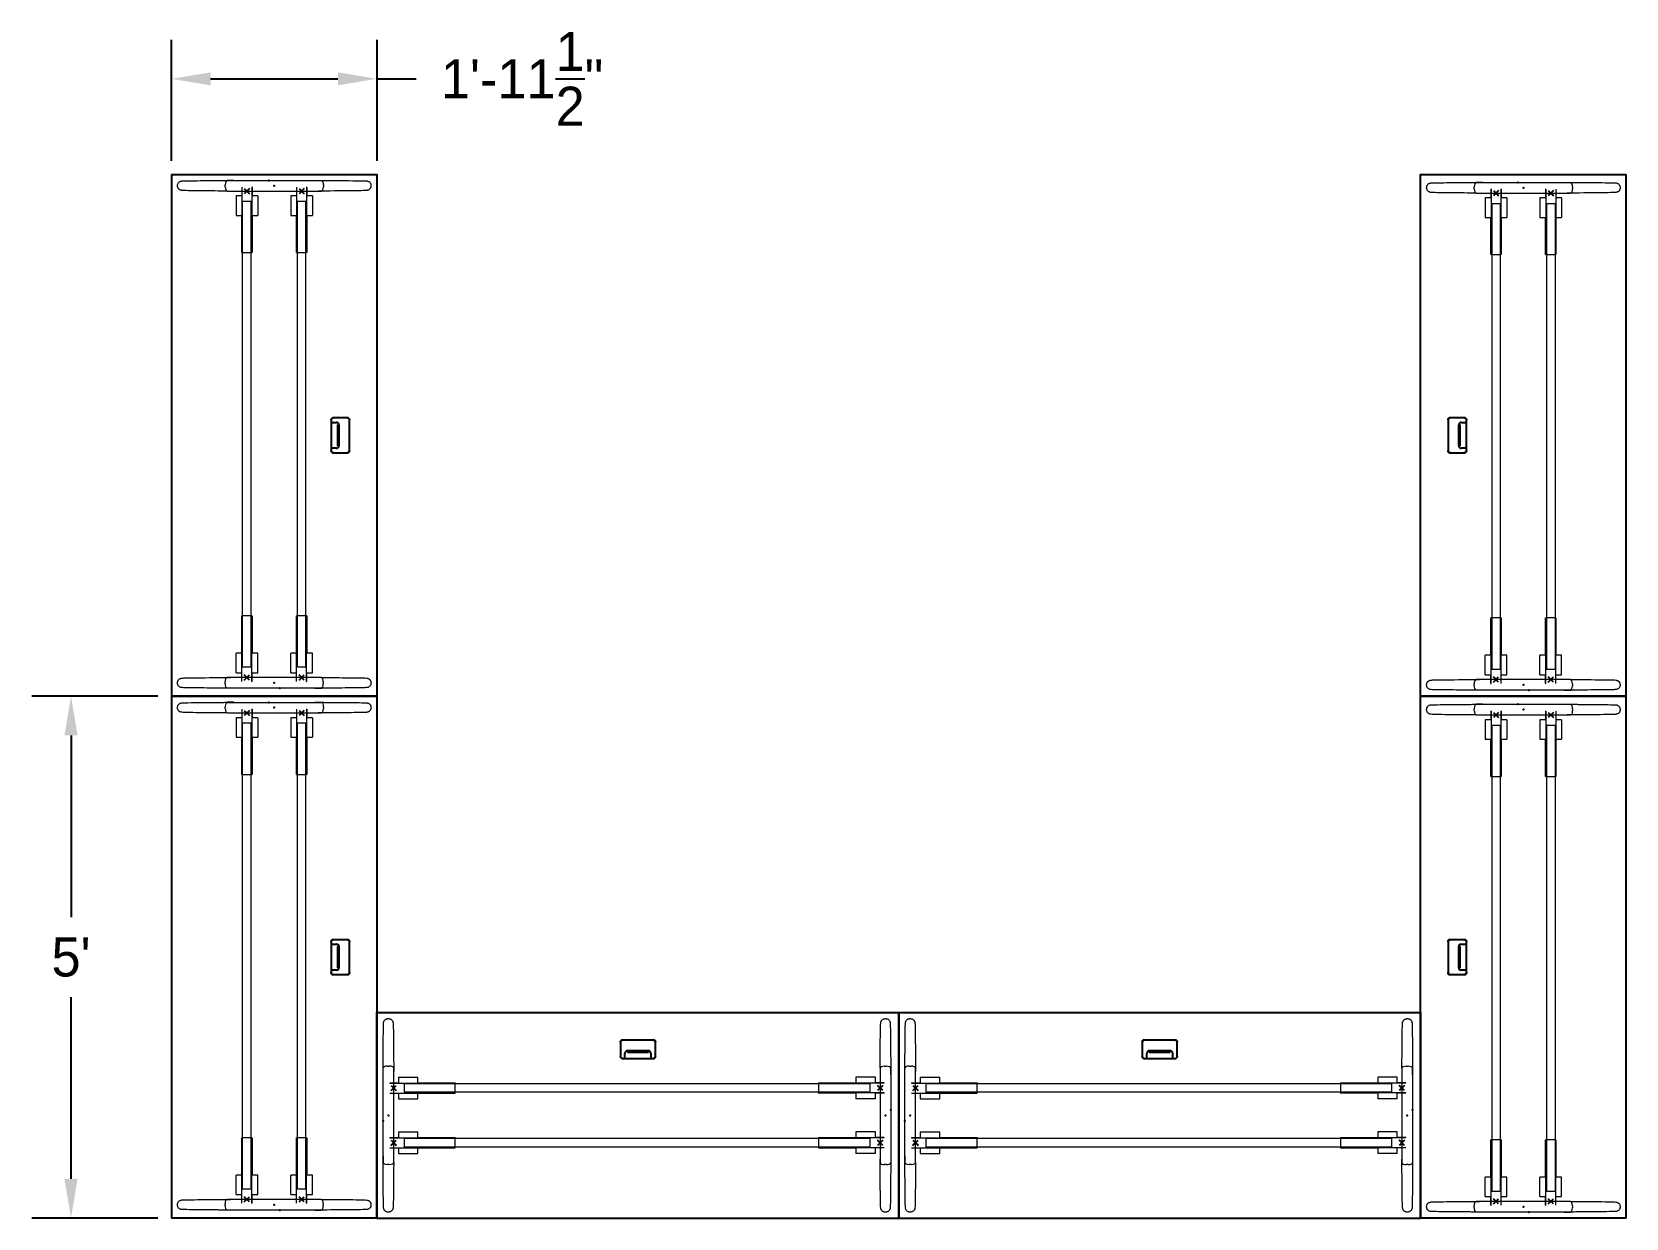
# Model space of a CAD drawing. Header units: inches. Extents: x 126 to 13186, y 9 to 361.
# Drawn here: x 11818.6 to 12001.9, y 52.4 to 188.7 of the extents above; entities that cross this region are included whole.
import ezdxf

# ---------------------------------------------------------------- set-up
doc = ezdxf.new("R2010")
doc.units = ezdxf.units.IN
doc.header["$MEASUREMENT"] = 0
for name, color, linetype in [('AW', 7, 'Continuous'), ('NT3200', 7, 'Continuous'), ('PATA MONZA', 7, 'Continuous')]:
    doc.layers.add(name, color=color, linetype=linetype)
doc.styles.get("Standard").update_dxf_attribs({"font": 'stylu.ttf'})
doc.dimstyles.get("Standard").update_dxf_attribs({"dimscale": 25, "dimtxt": 0.18, "dimasz": 0.18, "dimexe": 0.18, "dimexo": 0.0625, "dimgap": 0.09, "dimtad": 0, "dimtih": 1, "dimtoh": 1, "dimzin": 0, "dimdsep": 46, "dimlunit": 4, "dimtxsty": 'Standard', "dimcen": 0.09, "dimadec": 0, "dimazin": 0, "dimtfac": 1, "dimtofl": 0, "dimtmove": 0, "dimatfit": 3, "dimfxl": 1, "dimtolj": 1, "dimtzin": 0, "dimarcsym": 0})

# ---------------------------------------------------------------- blocks, each defined once
blk = doc.blocks.new('AW4011EG2460AB')
at = {"extrusion": (-1, 0, 0)}
blk.add_line((0.711, -0.086), (0.711, -0.128), dxfattribs=at)
at = {"extrusion": (-5.76163e-26, 1.73605e-24, -1)}
for p, q in [((0.711, -0.086), (0.711, -0.128)), ((0.807, -0.08), (0.717, -0.08)), ((0.813, -0.128), (0.813, -0.086)), ((0.717, -0.134), (0.807, -0.134))]:
    blk.add_line(p, q, dxfattribs=at)
at = {"extrusion": (0, 1, 0)}
blk.add_line((0.807, -0.08), (0.717, -0.08), dxfattribs=at)
at = {"extrusion": (1, 0, 0)}
blk.add_line((0.813, -0.128), (0.813, -0.086), dxfattribs=at)
at = {"extrusion": (0, -1, 0)}
blk.add_line((0.717, -0.134), (0.807, -0.134), dxfattribs=at)
for p, q in [((0.7243, -0.134), (0.7243, -0.1182)), ((0.7312, -0.1113), (0.7928, -0.1113)), ((0.7928, -0.1113), (0.7312, -0.1113)), ((0.7312, -0.1113), (0.7312, -0.115)), ((0.7312, -0.115), (0.7928, -0.115)), ((0.7928, -0.115), (0.7928, -0.1113)), ((0.7997, -0.1182), (0.7997, -0.134)), ((0, -0.6), (1.524, -0.6))]:
    blk.add_line(p, q)
blk.add_lwpolyline([(0, -0.6), (0, 0), (1.524, 0), (1.524, -0.6)])
for centre, radius, start, end in [((0.717, -0.086), 0.006, 90, 180), ((0.807, -0.086), 0.006, 360, 90), ((0.717, -0.128), 0.006, 180, 270), ((0.7312, -0.1182), 0.00691, 90, 180), ((0.7928, -0.1182), 0.00691, 0, 90), ((0.807, -0.128), 0.006, 270, 0)]:
    blk.add_arc(centre, radius, start, end)
at = {"extrusion": (0, 0, -1)}
for centre, start, end in [((-0.717, -0.086), 360, 90), ((-0.807, -0.086), 90, 180), ((-0.717, -0.128), 270, 0), ((-0.807, -0.128), 180, 270)]:
    blk.add_arc(centre, 0.006, start, end, dxfattribs=at)
blk = doc.blocks.new('NT320524S')
at = {"color": 1}
for p, q in [((-0.0875, 0.0083), (-0.0723, 0.0234)), ((-0.0723, 0.0083), (-0.0875, 0.0234)), ((0.0723, 0.0083), (0.0875, 0.0234)), ((0.0875, 0.0083), (0.0723, 0.0234))]:
    blk.add_line(p, q, dxfattribs=at)
for p in [(-0.0799, 0.0158), (0.0799, 0.0158)]:
    blk.add_point(p, dxfattribs=at)
at = {"layer": 'PATA MONZA', "color": 0, "linetype": 'Continuous', "lineweight": 0}
for p, q in [((-0.0949, 0.1955), (-0.0944, 0.1955)), ((-0.0949, 0.0867), (-0.0949, 0.1955)), ((-0.0653, 0.1955), (-0.0944, 0.1955)), ((-0.0944, 0.1955), (-0.0944, 0.0867)), ((-0.0653, 0.1955), (-0.0649, 0.1955)), ((-0.0653, 0.0867), (-0.0653, 0.1955)), ((-0.0649, 0.1955), (-0.0649, 0.0867)), ((0.0649, 0.1955), (0.0654, 0.1955)), ((0.0649, 0.0867), (0.0649, 0.1955)), ((0.0945, 0.1955), (0.0654, 0.1955)), ((0.0654, 0.1955), (0.0654, 0.0867)), ((0.0945, 0.1955), (0.0949, 0.1955)), ((0.0945, 0.0867), (0.0945, 0.1955)), ((0.0949, 0.1955), (0.0949, 0.0867)), ((-0.1114, 0.0297), (-0.1114, 0.0867)), ((-0.0944, 0.0867), (-0.1114, 0.0867)), ((-0.0944, 0.0297), (-0.0944, 0.0867)), ((-0.0483, 0.0867), (-0.0653, 0.0867)), ((-0.0653, 0.0297), (-0.0653, 0.0867)), ((-0.0483, 0.0297), (-0.0483, 0.0867)), ((0.0484, 0.0297), (0.0484, 0.0867)), ((0.0654, 0.0867), (0.0484, 0.0867)), ((0.0654, 0.0297), (0.0654, 0.0867)), ((0.1115, 0.0867), (0.0945, 0.0867)), ((0.0945, 0.0297), (0.0945, 0.0867)), ((0.1115, 0.0297), (0.1115, 0.0867)), ((-0.1437, -0.0025), (-0.1437, 0.0032)), ((-0.1375, 0.0158), (-0.1378, 0.0158)), ((-0.0949, 0.0158), (-0.1374, 0.0158)), ((-0.1114, 0.0297), (-0.0944, 0.0297)), ((-0.0949, 0.0193), (-0.0949, 0.0297)), ((-0.0949, 0.0072), (-0.0949, 0.0193)), ((-0.0949, 0.0061), (-0.0949, 0.0072)), ((-0.0949, 0.0072), (-0.0944, 0.0072)), ((-0.0949, 0.0051), (-0.0949, 0.0061)), ((-0.0949, 0.0061), (-0.0944, 0.0061)), ((-0.0949, 0.0045), (-0.0949, 0.0051)), ((-0.0949, 0.0051), (-0.0944, 0.0051)), ((-0.0949, 0.0044), (-0.0949, 0.0045)), ((-0.0949, 0.0045), (-0.0944, 0.0045)), ((-0.0949, 0.0044), (-0.0944, 0.0044)), ((-0.0944, 0.0193), (-0.0944, 0.0297)), ((-0.0944, 0.0072), (-0.0944, 0.0193)), ((-0.0653, 0.0158), (-0.0944, 0.0158)), ((-0.0944, 0.0061), (-0.0944, 0.0072)), ((-0.0944, 0.0051), (-0.0944, 0.0061)), ((-0.0944, 0.0045), (-0.0944, 0.0051)), ((-0.0944, 0.0044), (-0.0944, 0.0045)), ((-0.0653, 0.0297), (-0.0483, 0.0297)), ((-0.0653, 0.0193), (-0.0653, 0.0297)), ((-0.0653, 0.0072), (-0.0653, 0.0193)), ((-0.0653, 0.0061), (-0.0653, 0.0072)), ((-0.0653, 0.0072), (-0.0649, 0.0072)), ((-0.0653, 0.0051), (-0.0653, 0.0061)), ((-0.0653, 0.0061), (-0.0649, 0.0061)), ((-0.0653, 0.0045), (-0.0653, 0.0051)), ((-0.0653, 0.0051), (-0.0649, 0.0051)), ((-0.0653, 0.0044), (-0.0653, 0.0045)), ((-0.0653, 0.0045), (-0.0649, 0.0045)), ((-0.0653, 0.0044), (-0.0649, 0.0044)), ((-0.0649, 0.0193), (-0.0649, 0.0297)), ((-0.0649, 0.0072), (-0.0649, 0.0193)), ((0.0649, 0.0158), (-0.0649, 0.0158)), ((-0.0649, 0.0061), (-0.0649, 0.0072)), ((-0.0649, 0.0051), (-0.0649, 0.0061)), ((-0.0649, 0.0045), (-0.0649, 0.0051)), ((-0.0649, 0.0044), (-0.0649, 0.0045)), ((0.0484, 0.0297), (0.0654, 0.0297)), ((0.0649, 0.0193), (0.0649, 0.0297)), ((0.0649, 0.0072), (0.0649, 0.0193)), ((0.0649, 0.0061), (0.0649, 0.0072)), ((0.0649, 0.0072), (0.0654, 0.0072)), ((0.0649, 0.0051), (0.0649, 0.0061)), ((0.0649, 0.0061), (0.0654, 0.0061)), ((0.0649, 0.0045), (0.0649, 0.0051)), ((0.0649, 0.0051), (0.0654, 0.0051)), ((0.0649, 0.0044), (0.0649, 0.0045)), ((0.0649, 0.0045), (0.0654, 0.0045)), ((0.0649, 0.0044), (0.0654, 0.0044)), ((0.0654, 0.0193), (0.0654, 0.0297)), ((0.0654, 0.0072), (0.0654, 0.0193)), ((0.0945, 0.0158), (0.0654, 0.0158)), ((0.0654, 0.0061), (0.0654, 0.0072)), ((0.0654, 0.0051), (0.0654, 0.0061)), ((0.0654, 0.0045), (0.0654, 0.0051)), ((0.0654, 0.0044), (0.0654, 0.0045)), ((0.0945, 0.0297), (0.1115, 0.0297)), ((0.0945, 0.0193), (0.0945, 0.0297)), ((0.0945, 0.0072), (0.0945, 0.0193)), ((0.0945, 0.0061), (0.0945, 0.0072)), ((0.0945, 0.0072), (0.0949, 0.0072)), ((0.0945, 0.0051), (0.0945, 0.0061)), ((0.0945, 0.0061), (0.0949, 0.0061)), ((0.0945, 0.0045), (0.0945, 0.0051)), ((0.0945, 0.0051), (0.0949, 0.0051)), ((0.0945, 0.0044), (0.0945, 0.0045)), ((0.0945, 0.0045), (0.0949, 0.0045)), ((0.0945, 0.0044), (0.0949, 0.0044)), ((0.0949, 0.0193), (0.0949, 0.0297)), ((0.0949, 0.0072), (0.0949, 0.0193)), ((0.1374, 0.0158), (0.0949, 0.0158)), ((0.0949, 0.0061), (0.0949, 0.0072)), ((0.0949, 0.0051), (0.0949, 0.0061)), ((0.0949, 0.0045), (0.0949, 0.0051)), ((0.0949, 0.0044), (0.0949, 0.0045)), ((0.1433, 0.0032), (0.1433, -0.0025)), ((0.1374, -0.0152), (-0.1374, -0.0152))]:
    blk.add_line(p, q, dxfattribs=at)
for centre, major_axis, start_param, end_param in [((-0.1378, 0.0032), (0, 0.0127), 0, 1.570796), ((0.1374, 0.0032), (0, -0.0127), 1.570796, 3.141593), ((-0.1378, -0.0025), (0, 0.0127), 1.570796, 2.924227), ((0.1374, -0.0025), (0, -0.0127), 0, 1.570796)]:
    blk.add_ellipse(centre, major_axis=major_axis, ratio=0.466308, start_param=start_param, end_param=end_param, dxfattribs=at)
for points, knots in [([(-0.1374, -0.0153), (-0.1409, -0.0153), (-0.1426, -0.0153), (-0.1461, -0.0152), (-0.1477, -0.0152), (-0.154, -0.0152), (-0.1592, -0.0152), (-0.1791, -0.015), (-0.1928, -0.0149), (-0.2411, -0.0145), (-0.2613, -0.0142), (-0.2693, -0.0137), (-0.2697, -0.0137), (-0.2707, -0.0136), (-0.2708, -0.0137), (-0.2733, -0.0131), (-0.2741, -0.0129), (-0.2757, -0.0122), (-0.2767, -0.0116), (-0.2787, -0.01), (-0.2797, -0.0088), (-0.281, -0.0068), (-0.2813, -0.0061), (-0.2819, -0.0045), (-0.2821, -0.0036), (-0.2823, -0.0023), (-0.2824, -0.0019), (-0.2825, -0.0009), (-0.2825, -0.0005), (-0.2825, 0.0001), (-0.2825, 0.0002), (-0.2825, 0.0006), (-0.2825, 0.0009), (-0.2825, 0.0012), (-0.2825, 0.0013), (-0.2824, 0.0024), (-0.2822, 0.0036), (-0.2817, 0.0054), (-0.2814, 0.0063), (-0.2806, 0.0078), (-0.2801, 0.0086), (-0.2789, 0.0099), (-0.2783, 0.0106), (-0.2774, 0.0112), (-0.2773, 0.0113), (-0.2765, 0.0119), (-0.276, 0.0121), (-0.275, 0.0126), (-0.2748, 0.0127), (-0.2744, 0.0129), (-0.2741, 0.013), (-0.2737, 0.0131), (-0.2735, 0.0132), (-0.2731, 0.0133), (-0.2729, 0.0134), (-0.2725, 0.0135), (-0.2723, 0.0136), (-0.2713, 0.0138), (-0.271, 0.0139), (-0.2701, 0.014), (-0.2698, 0.0141), (-0.2686, 0.0142), (-0.2681, 0.0142), (-0.2663, 0.0143), (-0.265, 0.0144), (-0.2589, 0.0146), (-0.2518, 0.0147), (-0.2216, 0.0151), (-0.187, 0.0155), (-0.1451, 0.0158), (-0.1416, 0.0158), (-0.1401, 0.0158), (-0.14, 0.0158), (-0.14, 0.0158)], [0, 0, 0, 0, 0.024117, 0.024117, 0.037415, 0.037415, 0.077256, 0.077256, 0.196843, 0.196843, 0.558218, 0.558218, 0.580436, 0.580436, 0.597136, 0.597136, 0.602695, 0.602695, 0.608302, 0.608302, 0.613922, 0.613922, 0.616704, 0.616704, 0.619489, 0.619489, 0.620893, 0.620893, 0.622304, 0.622304, 0.622655, 0.622655, 0.623443, 0.623443, 0.623789, 0.623789, 0.627004, 0.627004, 0.629788, 0.629788, 0.632572, 0.632572, 0.635368, 0.635368, 0.635714, 0.635714, 0.638507, 0.638507, 0.639203, 0.639203, 0.639904, 0.639904, 0.640609, 0.640609, 0.641308, 0.641308, 0.642711, 0.642711, 0.648332, 0.648332, 0.659423, 0.659423, 0.692656, 0.692656, 0.742504, 0.742504, 0.892232, 0.892232, 1.203202, 1.203202, 1.227506, 1.227506, 1.231047, 1.231047, 1.231047, 1.231047]), ([(-0.1376, 0.0158), (-0.1376, 0.0158), (-0.1375, 0.0158), (-0.1352, 0.0158), (-0.1329, 0.0158), (-0.13, 0.0158), (-0.1291, 0.0158), (-0.1283, 0.0158), (-0.1282, 0.0158)], [0.49741, 0.49741, 0.49741, 0.49741, 0.5, 0.5, 0.5878592, 0.5878592, 0.6152159, 0.6201407, 0.6201407, 0.6201407, 0.6201407]), ([(0.1376, 0.0158), (0.1376, 0.0158), (0.1375, 0.0158), (0.1352, 0.0158), (0.1329, 0.0158), (0.13, 0.0158), (0.1291, 0.0158), (0.1283, 0.0158), (0.1282, 0.0158)], [0.49741, 0.49741, 0.49741, 0.49741, 0.5, 0.5, 0.5878592, 0.5878592, 0.6152159, 0.6201407, 0.6201407, 0.6201407, 0.6201407]), ([(0.14, 0.0158), (0.14, 0.0158), (0.1401, 0.0158), (0.1407, 0.0158), (0.1419, 0.0158), (0.1456, 0.0158), (0.1485, 0.0157), (0.1555, 0.0157), (0.1598, 0.0157), (0.1764, 0.0155), (0.188, 0.0154), (0.2299, 0.0151), (0.2512, 0.0148), (0.2655, 0.0144), (0.2657, 0.0147), (0.2707, 0.0139), (0.271, 0.0139), (0.2719, 0.0137), (0.272, 0.0137), (0.2724, 0.0135), (0.2727, 0.0135), (0.2732, 0.0133), (0.2734, 0.0133), (0.2738, 0.0131), (0.274, 0.013), (0.2744, 0.0129), (0.2746, 0.0128), (0.2753, 0.0125), (0.2756, 0.0123), (0.2763, 0.0119), (0.2767, 0.0117), (0.277, 0.0115), (0.2771, 0.0114), (0.2772, 0.0113), (0.2772, 0.0113), (0.2778, 0.0109), (0.2787, 0.0102), (0.2799, 0.0088), (0.2804, 0.0081), (0.2813, 0.0065), (0.2816, 0.0057), (0.2821, 0.004), (0.2823, 0.0031), (0.2824, 0.002), (0.2824, 0.0018), (0.2824, 0.0016), (0.2824, 0.0016), (0.2825, 0.0015), (0.2825, 0.0015), (0.2825, 0.0012), (0.2825, 0.001), (0.2825, 0.0007), (0.2825, 0.0006), (0.2825, 0.0004), (0.2825, 0.0003), (0.2825, 0.0002), (0.2825, 0), (0.2825, -0.0005), (0.2825, -0.001), (0.2824, -0.0019), (0.2823, -0.0024), (0.2821, -0.0037), (0.2819, -0.0045), (0.281, -0.0069), (0.2801, -0.0083), (0.2782, -0.0105), (0.2771, -0.0113), (0.2752, -0.0124), (0.2744, -0.0127), (0.2727, -0.0133), (0.2715, -0.0135), (0.2702, -0.0136), (0.2698, -0.0137), (0.2679, -0.0138), (0.2665, -0.0139), (0.2584, -0.0141), (0.2478, -0.0143), (0.2131, -0.0147), (0.1847, -0.015), (0.1501, -0.0152), (0.147, -0.0152), (0.1426, -0.0153), (0.1409, -0.0153), (0.1374, -0.0153)], [0.023683, 0.023683, 0.023683, 0.023683, 0.026623, 0.026623, 0.037777, 0.037777, 0.059939, 0.059939, 0.093161, 0.093161, 0.192874, 0.192874, 0.493545, 0.493545, 0.604102, 0.604102, 0.61101, 0.61101, 0.612397, 0.612397, 0.613796, 0.613796, 0.614496, 0.614496, 0.615201, 0.615201, 0.615901, 0.615901, 0.617305, 0.617305, 0.618693, 0.618693, 0.619039, 0.619039, 0.619082, 0.619082, 0.621912, 0.621912, 0.624697, 0.624697, 0.62748, 0.62748, 0.630266, 0.630266, 0.630768, 0.630768, 0.630941, 0.630941, 0.630984, 0.630984, 0.631678, 0.631678, 0.632024, 0.632024, 0.632197, 0.632197, 0.632555, 0.632555, 0.63395, 0.63395, 0.635355, 0.635355, 0.638141, 0.638141, 0.64379, 0.64379, 0.649403, 0.649403, 0.655009, 0.655009, 0.666115, 0.666115, 0.688279, 0.688279, 0.754727, 0.754727, 0.954524, 0.954524, 1.207319, 1.207319, 1.23126, 1.23126, 1.255252, 1.255252, 1.255252, 1.255252]), ([(0.1375, 0.0158), (0.1395, 0.0158), (0.1414, 0.0158), (0.1434, 0.0157), (0.1434, 0.0157), (0.1435, 0.0157), (0.1435, 0.0157), (0.1435, 0.0157), (0.1435, 0.0157), (0.1435, 0.0157), (0.1435, 0.0157), (0.1435, 0.0157)], [0, 0, 0, 0, 0.01384271, 0.01384271, 0.01400493, 0.01400493, 0.01409144, 0.01409144, 0.01411307, 0.01411307, 0.01411464, 0.01411464, 0.01411464, 0.01411464]), ([(-0.1189, -0.0153), (-0.1211, -0.0153), (-0.1234, -0.0153), (-0.1284, -0.0153), (-0.1312, -0.0153), (-0.1352, -0.0153), (-0.1363, -0.0153), (-0.1382, -0.0153), (-0.139, -0.0149), (-0.1398, -0.0141), (-0.1399, -0.014)], [0, 0, 0, 0, 0.0878592, 0.0878592, 0.1972861, 0.1972861, 0.2412023, 0.2412023, 0.2713809, 0.2743489, 0.2743489, 0.2743489, 0.2743489]), ([(0.1189, -0.0153), (0.1211, -0.0153), (0.1234, -0.0153), (0.1284, -0.0153), (0.1312, -0.0153), (0.1352, -0.0153), (0.1363, -0.0153), (0.1382, -0.0153), (0.139, -0.0149), (0.1398, -0.0141), (0.1399, -0.014)], [0, 0, 0, 0, 0.0878592, 0.0878592, 0.1972861, 0.1972861, 0.2412023, 0.2412023, 0.2713809, 0.2743489, 0.2743489, 0.2743489, 0.2743489])]:
    blk.add_open_spline(points, degree=3, knots=knots, dxfattribs=at)
for points in [[(-0.1435, 0.0157), (-0.1383, 0.0158), (-0.1395, 0.0158), (-0.1376, 0.0158)], [(-0.1375, 0.0158), (-0.1375, 0.0158), (-0.1375, 0.0158), (-0.1375, 0.0158)], [(-0.1181, -0.0152), (-0.1183, -0.0153), (-0.1186, -0.0153), (-0.1189, -0.0153)], [(0.1181, -0.0152), (0.1183, -0.0153), (0.1186, -0.0153), (0.1189, -0.0153)]]:
    blk.add_open_spline(points, degree=3, dxfattribs=at)
at = {"layer": 'PATA MONZA'}
for p in [(-0.0799, 0.0158), (0, 0.0003), (0.0799, 0.0158), (0.0162, -0.0152)]:
    blk.add_point(p, dxfattribs=at)
blk = doc.blocks.new('NT322060S')
at = {"color": 1}
for p, q in [((-0.0076, 1.428), (0.0076, 1.4128)), ((0.0076, 1.428), (-0.0076, 1.4128)), ((-0.0076, -0.0076), (0.0076, 0.0076)), ((0.0076, -0.0076), (-0.0076, 0.0076))]:
    blk.add_line(p, q, dxfattribs=at)
at = {"color": 0, "linetype": 'Continuous', "lineweight": 0}
for p, q in [((-0.0125, 1.3902), (0.0125, 1.3902)), ((-0.0125, 1.3902), (-0.0125, 0.0302)), ((0.0125, 1.3902), (0.0125, 0.0302)), ((-0.0125, 0.0302), (0.0125, 0.0302))]:
    blk.add_line(p, q, dxfattribs=at)
for p in [(0, 1.4204), (0, 0)]:
    blk.add_point(p)
blk = doc.blocks.new('*D94')
at = {"color": 0, "lineweight": -2, "transparency": 16777216}
for p, q in [((11833.05, 112.37), (11818.56, 112.37)), ((11823.06, 107.87), (11823.06, 86.97)), ((11823.06, 56.87), (11823.06, 77.77)), ((11833.05, 52.37), (11818.56, 52.37))]:
    blk.add_line(p, q, dxfattribs=at)
at = {"color": 0, "transparency": 16777216}
for points in [[(11822.31, 107.87), (11823.81, 107.87), (11823.06, 112.37)], [(11822.31, 56.87), (11823.81, 56.87), (11823.06, 52.37)]]:
    blk.add_solid(points, dxfattribs=at)
at = {"layer": 'Defpoints', "color": 0, "transparency": 16777216}
for p in [(11834.61, 112.37), (11823.06, 52.37), (11834.61, 52.37)]:
    blk.add_point(p, dxfattribs=at)
at = {"color": 0, "transparency": 16777216, "insert": (11823.06, 82.37), "char_height": 4.5, "attachment_point": 5}
blk.add_mtext("\\A1;5'", dxfattribs=at)
blk = doc.blocks.new('*D95')
at = {"color": 0, "lineweight": -2, "transparency": 16777216}
for p, q in [((11834.61, 173.93), (11834.61, 187.85)), ((11858.24, 173.93), (11858.24, 187.85)), ((11839.11, 183.35), (11853.74, 183.35)), ((11858.24, 183.35), (11862.74, 183.35))]:
    blk.add_line(p, q, dxfattribs=at)
at = {"color": 0, "transparency": 16777216}
for points in [[(11839.11, 184.1), (11839.11, 182.6), (11834.61, 183.35)], [(11853.74, 184.1), (11853.74, 182.6), (11858.24, 183.35)]]:
    blk.add_solid(points, dxfattribs=at)
at = {"layer": 'Defpoints', "color": 0, "transparency": 16777216}
for p in [(11858.24, 183.35), (11834.61, 172.37), (11858.24, 172.37)]:
    blk.add_point(p, dxfattribs=at)
at = {"color": 0, "transparency": 16777216, "insert": (11874.92, 183.35), "char_height": 4.5, "attachment_point": 5}
blk.add_mtext('\\A1;1\'-11{\\H1.000000x;\\S1/2;}"', dxfattribs=at)

msp = doc.modelspace()

# ---------------------------------------------------------------- block references
at = {"layer": 'AW', "xscale": 39.3700787401575, "yscale": 39.3700787401575, "zscale": 39.3700787401575}
for p, rotation in [((11858.236, 172.37), 270), ((11978.236, 112.37), 90), ((11858.236, 112.37), 270), ((11978.236, 52.37), 90)]:
    msp.add_blockref('AW4011EG2460AB', p, dxfattribs=dict(at, rotation=rotation))
for p in [(11858.236, 75.992), (11918.236, 75.992)]:
    msp.add_blockref('AW4011EG2460AB', p, dxfattribs=at)
at = {"layer": 'NT3200', "xscale": 39.3700787401575, "yscale": 39.3700787401575, "zscale": 39.3700787401575}
for name, p, rotation in [('NT320524S', (11846.427, 171.069), 180), ('NT322060S', (11843.28, 170.445), 180), ('NT322060S', (11849.572, 170.445), 180), ('NT320524S', (11990.047, 170.84), 180), ('NT320524S', (11846.427, 111.069), 180), ('NT322060S', (11843.28, 110.445), 180), ('NT322060S', (11849.572, 110.445), 180), ('NT320524S', (11990.047, 110.84), 180), ('NT320524S', (11859.537, 64.183), 270), ('NT320524S', (11916.706, 64.181), 90), ('NT320524S', (11919.537, 64.183), 270), ('NT320524S', (11976.706, 64.181), 90), ('NT322060S', (11860.161, 67.328), 270), ('NT322060S', (11920.161, 67.328), 270), ('NT322060S', (11860.161, 61.036), 270), ('NT322060S', (11920.161, 61.036), 270)]:
    msp.add_blockref(name, p, dxfattribs=dict(at, rotation=rotation))
for name, p in [('NT322060S', (11986.9, 114.295)), ('NT322060S', (11993.192, 114.295)), ('NT320524S', (11846.425, 113.9)), ('NT320524S', (11990.045, 113.671)), ('NT322060S', (11986.9, 54.295)), ('NT322060S', (11993.192, 54.295)), ('NT320524S', (11846.425, 53.9)), ('NT320524S', (11990.045, 53.671))]:
    msp.add_blockref(name, p, dxfattribs=at)

# ---------------------------------------------------------------- dimensions: what is measured, and where the dimension line sits
dim = msp.add_linear_dim(base=(11858.236, 183.348), p1=(11834.614, 172.37), p2=(11858.236, 172.37), dimstyle='Standard')
dim.commit()
dim.dimension.update_dxf_attribs({"geometry": '*D95', "text_midpoint": (11874.917, 183.348)})
dim = msp.add_linear_dim(base=(11823.059, 52.37), p1=(11834.614, 112.37), p2=(11834.614, 52.37), angle=90, dimstyle='Standard')
dim.commit()
dim.dimension.update_dxf_attribs({"geometry": '*D94', "text_midpoint": (11823.059, 82.37)})

doc.saveas('drawing.dxf')
